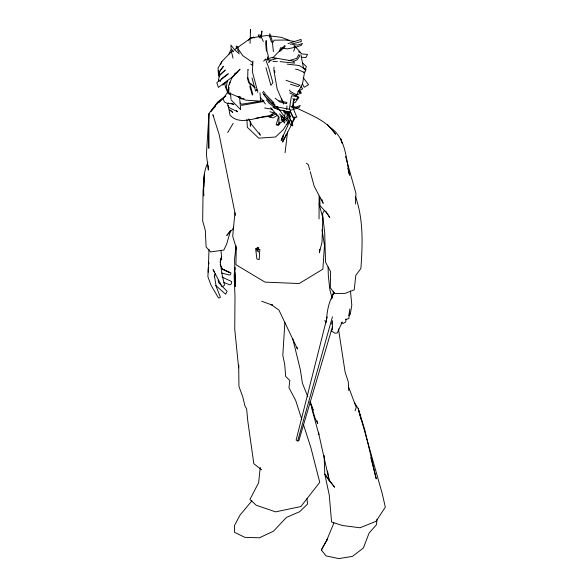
<?xml version="1.0" encoding="UTF-8"?>
<svg xmlns="http://www.w3.org/2000/svg" width="588" height="588" viewBox="0 0 588 588"><rect width="100%" height="100%" fill="white"/><g stroke="black" fill="none" stroke-linecap="round" stroke-linejoin="round"><path stroke-width="0.88" d="M319.041 218.898L319.122 196.142M208.211 272.222L208.997 249.283M236.258 247.585L235.935 264.703L264.967 282.115L299.174 283.541L322.871 269.164L324.473 245.439L322.011 229.599M332.323 329.927L332.536 320.703L331.514 324.084M228.151 105.34L228.85 109.221L232.723 112.404L230.503 110.221M238.706 365.633L238.941 386.419L242.748 396.79L244.939 405.933L246.622 408.829L247.805 421.155L253.818 463.734L261.631 469.783M238.728 365.133L238.632 367.853L234.752 329.287L234.987 296.073L234.142 275.801L234.818 267.202L234.899 269.951M203.749 194.091L203.691 195.892C203.823 184.808 202.588 172.968 207.873 162.751M203.992 186.903L204.323 177.017M250.04 43.336L250.517 29.4L250.341 32.355M208.262 267.952L207.909 276.764L211.099 285.386L218.493 297.925L220.118 297.763L220.228 296.675L216.156 286.393L214.429 275.625L215.112 274.03M312.11 407.822L312.037 409.483L318.931 434.628L329.28 480.756L334.631 487.195L324.782 474.134L324.142 455.391M355.424 203.999L355.961 193.437L345.546 156.489M252.943 60.983L252.348 71.751L257.14 89.699L255.604 91.147L251.995 77.961M284.864 322.54L282.806 355.409L284.695 364.332L285.68 376.416L289.818 380.502L288.973 387.735L295.661 400.413L301.784 419.413M274.059 67.039L273.839 69.928L277.154 88.972L283.6 103.966L281.63 98.909M204.448 173.423L203.044 191.24L202.684 221.022L205.33 230.4L206.101 246.96L210.68 251.929L223.837 250.062L226.696 243.961L230.4 231.275M295.257 117.379L282.674 141.965L283.247 135.137L281.16 140.451L289.553 121.598M286.694 109.493L286.995 105.913M234.95 212.768L232.686 236.236L236.611 249.15M377.033 519.278L376.511 524.65L369.11 533.022L363.355 548.009L352.469 556.373L338.879 558.6L326.031 555.91L321.342 549.956L327.663 538.711L321.342 549.956M349.831 309.001L348.875 318.571L345.384 319.681M260.234 467.453L258.639 482.697L249.907 499.513L256.25 505.254L275.61 511.861L300.872 506.555L319.74 482.336L310.956 447.909L303.452 424.595M236.045 245.777L234.575 259.264L235.354 286.415L234.972 272.692M319.769 249.209L319.365 252.781L322.011 242.175L322.783 217.626L319.078 203.97M285.084 152.689L287.539 131.896M326.48 322.033C326.752 311.596 328.714 301.416 334.366 292.376M291.45 95.873L289.34 109.236M346.097 318.953L345.685 322.07L342.628 323.635M250.775 122.686L250.297 126.214L250.275 121.642M348.985 314.947L349.47 311.552M227.372 80.475L226.159 88.009L228.46 90.993L229.063 87.414M260.66 37.985L261.903 31.017L261.506 37.514L263.321 41.417M229.518 84.723L229.967 82.033M289.208 115.285L289.803 111.808M288.826 111.845L288.311 114.454L286.54 111.279M281.909 116.924L281.189 120.356L282.931 120.055M283.798 119.908L285.672 111.213M292.016 107.979L294.051 99.695M220.309 262.02L221.602 256.853L220.963 250.635M220.272 262.145L221.602 256.853L220.206 261.087M327.2 316.881L296.117 440.103L297.712 440.949L298.822 440.787L332.485 326.693M331.676 299.145L333.69 291.17M279.822 50.259L280.476 47.775L287.245 48.877L295.095 47.341L293.647 51.34M294.096 99.468L293.779 100.666L294.61 99.056M297.712 440.949L332.448 316.8M220.257 81.563L220.684 80.049L228.313 73.779L221.536 78.564M278.771 115.961L276.132 125.031L279.197 124.48L279.939 121.973M355.108 410.762L356.247 407.462L348.757 387.382M214.245 276.867L215.576 273.582M220.574 64.673L221.882 61.461L230.849 52.281M326.671 540.423L333.903 522.997M228.798 54.478L230.981 49.62L232.995 58.168M282.674 141.965L286.415 134.218M287.142 124.325L289.112 120.275L283.467 129.485L275.5 137.019L258.727 138.158L247.335 127.309L246.886 119.452M295.86 96.645L302.526 83.775L304.334 73.404L304.062 71.677M233.73 227.13L232.488 229.496L226.74 235.457L230.525 230.43M272.92 42.373L274.155 40.182L285.57 40.028L294.492 41.476M324.304 210.497L322.503 213.672L324.701 232.914L325.539 262.174L330.596 271.678L330.302 287.723L334.469 293.588L345.2 293.353L354.219 289.862L355.799 275.36L360.885 268.503C362.59 244.512 363.619 219.728 355.512 196.679M221.882 61.461L218.067 68.032L218.471 75.962L218.898 72.758L223.403 66.29L219.39 71.699L219.603 76.741M227.688 132.572L233.157 123.34M269.208 61.556L268.716 62.379L270.936 59.88M228.607 103.216L227.321 103.429L224.388 101.974L223.065 98.674L227.872 92.029M263.63 61.233L265.445 58.976L268.679 67.583L272.898 82.746L270.928 85.363L265.93 67.605M251.987 500.778L239.933 515.213L234.509 525.518L234.502 532.287L244.836 537.344L259.389 537.807L273.501 531.199L286.363 517.455L299.726 511.67L307.568 504.034L306.907 498.587M248.518 40.241L250.378 38.154L254.575 37.456M215.627 106.244L210.791 111.463L215.994 104.855L224.094 97.101L225.623 96.278M219.258 102.327L224.094 97.101L217.876 101.797L208.99 113.543L208.475 122.355L208.806 148.345L208.99 113.543L206.395 154.497L208.38 170.057L208.064 165.493M341.15 323.216L342.267 322.062L337.247 333.029L334.793 333.153L331.029 330.654M272.604 58.006L284.908 45.438L284.989 46.768L279.8 51.479M219.339 75.889L225.285 70.031L219.552 74.999L218.449 79.931L218.912 81.497M348.868 315.8L350.264 314.455L351.808 305.076L350.47 290.942M296.021 95.8L297.396 94.58M299.454 92.75L300.828 91.522L299.211 90.728M220.184 79.762L216.803 82.761L218.383 87.406L231.665 77.476L240.08 69.156L232.098 77.513L228.46 86.01L228.975 92.926L245.63 100.129L260.565 101.173L260.014 92.831M222.72 85.098L227.284 81.21M287.15 118.085L277.536 125.053L278.624 125.391L279.043 117.424L270.642 107.692M231.554 51.788L232.966 50.803M234.369 49.818L251.127 37.919L266.702 35.537L281.255 37.294L289.215 40.271M272.795 114.733L269.047 117.152L273.288 117.872L277.874 115.057M297.682 91.75L302.614 88.751L301.027 86.51M224.41 96.947L225.792 96.16M274.581 112.749L270.972 114.682L272.487 115.571L276.353 113.771M293.155 61.593L297.293 59.682L299.652 56.191L298.858 54.493L296.661 58.374L288.833 60.711M296.889 94.764L301.519 93.044L298.638 91.155M291.435 110.103L299.174 107.295L300.211 105.487L293.493 108.089L290.678 106.097M288.083 43.556L301.027 39.418L301.379 41.527L290.465 44.328M234.509 73.463L236.898 72.809M267.217 59.998L268.936 59.623M274.089 58.491L275.809 58.109L293.544 61.145L294.529 63.122L280.145 61.637M241.396 98.946L244.071 98.453M241.506 105.348L263.836 101.489M263.931 100.658L241.521 104.223L240.036 102.951M255.868 118.21L272.082 115.785C258.985 115.307 240.859 126.905 230.04 115.211L229.077 110.007M272.979 61.424L277.448 61.358M292.104 95.873L298.292 96.586L296.425 99.512L292.758 98.784M301.188 57.212L305.922 57.558L307.509 54.361L302.21 53.993L298.653 51.641M292.692 44.556L297.741 45.07L302.475 43.461L301.144 45.394L296.587 47.003L293.993 46.672M287.253 64.136L299.27 65.511L306.01 69.671L304.643 72.692L298.16 69.715L295.514 69.193M264.593 107.979L272.707 109.317M227.909 103.143L233.951 104.414L231.055 103.209M297.146 97.248L298.91 97.564L294.882 102.804L293.228 102.466M237.523 96.447L240.962 97.123M277.58 109.493L290.494 112.279L290.362 109.5L275.89 106.648L274.398 105.664M221.654 273.03L229.18 274.949L230.393 274.868L230.974 272.935L222.507 269.223L220.132 264.504M278.697 101.599L286.481 103.672L286.981 102.525L277.918 100.467L275.147 98.196M269.907 111.713L274.449 113.08M290.443 84.238L297.925 86.546L299.976 85.245L286.047 80.284M261.741 301.284L272.531 305.179M223.91 282.497L229.805 284.842L230.687 284.607L231.547 283.137L231.665 281.579L221.999 277.029M230.636 94.734L229.18 94.131L227.593 91.684M272.538 305.069L270.892 304.356L278.91 310.045L297.454 349.015L296.955 347.265M222.507 269.223L229.151 272.354M289.759 92.926L296.315 96.131L296.719 95.028L290.362 91.441L289.347 90.067M293.272 106.141C307.95 114.351 326.164 119.268 335.638 134.248L327.523 124.502M222.029 268.789L229.188 272.347M272.92 107.082L275.125 108.611M272.244 102.981L275.066 104.943M238.912 96.851L241.051 98.35M236.883 111.338L230.569 108.383L228.298 106.737L227.431 103.539M250.694 64.114L252.076 65.158L252.634 62.46L242.763 55.654L237.875 48.488L237.67 50.002L239.081 52.361M283.423 111.691L290.568 117.078L290.773 116.167L283.739 110.36M329.883 127.273C345.81 137.423 346.119 158.473 349.522 175.217L347.846 168.139M306.37 163.185L308.325 164.691L309.729 169.858M215.722 285.496L225.66 294.228L227.13 291.281L218.67 282.696L218.104 280.116M255.17 87.722L250.378 83.445L254.67 87.663M239.287 53.942L234.178 49.289L230.9 45.063L231.106 48.664L233.62 51.67M253.443 36.941L254.567 37.97M303.232 68.083L305.223 69.913L306.326 66.517L302.68 62.982M279.565 113.896L287.245 121.393L287.047 119.202L281.865 113.308L277.058 106.531M256.515 89.479L257.742 90.684L257.764 92.353M248.327 69.891L247.893 69.457L247.732 76.962L252.855 94.22L252.303 95.087L249.79 86.451M237.78 96.292L239.691 98.247L240.668 109.677L231.091 99.894M294.154 45.489L300.343 52.222M260.418 135.336L251.37 124.2L248.687 118.93M266.496 99.85L269.216 103.26L277.264 109.375L277.668 108.288L269.782 102.121L263.689 94.389M260.388 97.41L265.394 103.98M303.18 77.579L308.553 84.723L304.15 87.281L302.276 83.511M263.336 91.258L265.849 94.683L274.023 102.929L273.626 104.032L265.254 96.16L262.593 92.448M287.194 115.255L292.104 122.039L293.926 119.085L290.516 112.44M325.664 211.107L329.75 217.464L327.001 213.407L320.012 205.543L319.674 196.458M354.358 402.53L358.246 408.667L364.803 429.887L376.261 478.904L370.793 457.567M214.613 272.325L213.04 269.583L222.161 286.878L224.542 285.158L222.264 275.5L220.221 262.086M259.837 37.941L258.242 34.979L260.344 34.993L260.734 36.691M280.549 116.064L284.386 123.193L284.989 121.547L282.291 115.932M213.723 116.321L212.871 114.733L219.162 134.512L235.457 215.421M258.713 252.054L257.706 250.04L258.808 247.732L257.272 247.276L256.706 249.746L257.235 251.429M290.09 110.764L293.28 117.262L296.815 117.225L293.537 109.118M286.591 116.042L290.531 124.678L292.89 125.876L289.384 116.968M324.848 320.394L325.921 322.783M259.323 132.888L260.05 134.52M307.811 396.716L302.416 383.222L300.372 369.845L292.714 338.622M309.839 401.773L313.213 410.211L310.545 402.582M227.762 93.198L225.101 85.583L224.8 82.996M271.538 42.211L269.466 36.25L269.855 33.634L272.178 40.594L273.427 51.656M321.768 199.288L323.165 203.33L314.176 186.212L310.199 171.578M218.288 70.303L219.706 74.47M310.324 402.729L315.153 418.303L317.718 423.558L317.079 420.971M267.555 56.896L268.032 58.528L268.385 56.426L267.003 51.105L266.144 40.513L265.717 43.438L266.379 51.082M247.283 77.814L248.79 82.996M331.992 297.609L329.875 289.715L328.347 275.868L328.082 266.974M342.091 143.325L340.937 138.937L341.775 142.472M228.21 90.354L228.482 91.419M360.981 419.332L358.246 408.667L382.222 493.575L385.316 507.157L376.026 521.306L360.047 527.759L342.606 525.554L331.566 522.012L329.251 494.964L324.782 474.134L329.28 480.756L327.531 471.106M238.125 48.187L237.787 46.783L236.28 46.055L236.31 48.547M300.902 54.706L303.526 68.223M338.467 328.883L345.105 372.057L348.294 381.891L348.743 390.623M208.652 262.064L209.005 263.865M274.625 70.663L274.912 72.478M318.615 432.283L318.931 434.628M230.489 92.867L231.018 99.019M293.258 100.996L293.508 108.214M259.815 249.657L259.198 259.631L256.868 258.948L255.611 248.423L259.815 249.657M272.457 57.315L266.526 59.329L270.473 60.373L276.375 58.572L272.457 57.315M237.045 111.264L236.486 110.823L237.545 111.801L237.045 111.264"/></g></svg>
